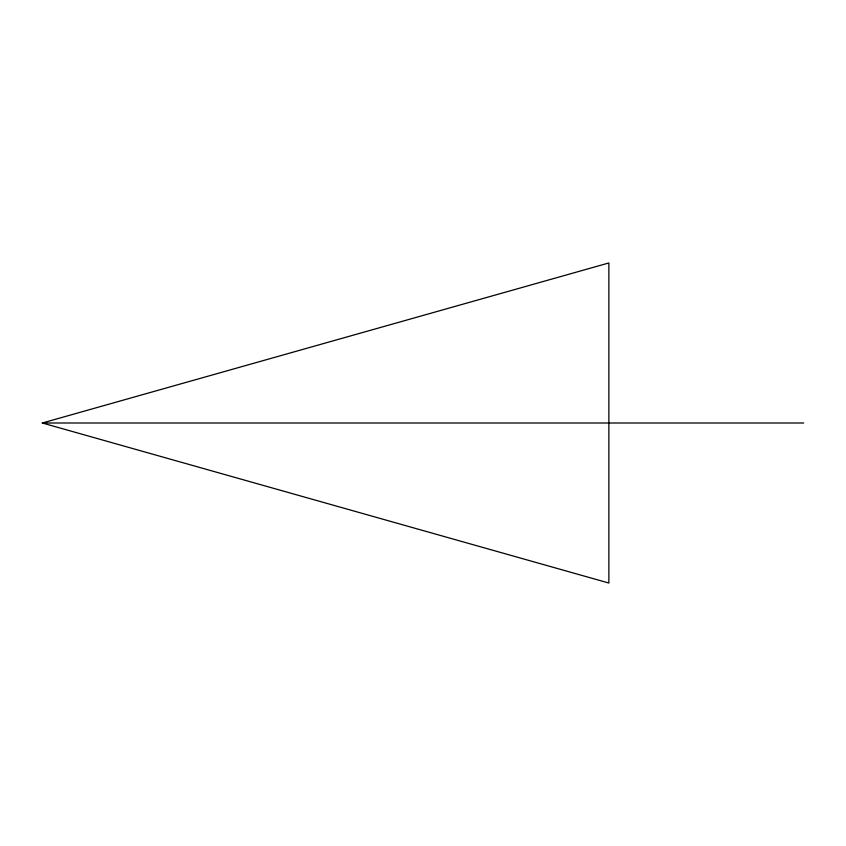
<?xml version="1.0" encoding="UTF-8"?>
<svg xmlns="http://www.w3.org/2000/svg" width="846" height="846" viewBox="0 0 846 846"><rect width="100%" height="100%" fill="white"/><g stroke="black" fill="none" stroke-linecap="round" stroke-linejoin="round"><path stroke-width="1.27" d="M42.3 423L608.866 262.958L608.866 583.042L42.3 423L803.7 423"/></g></svg>
